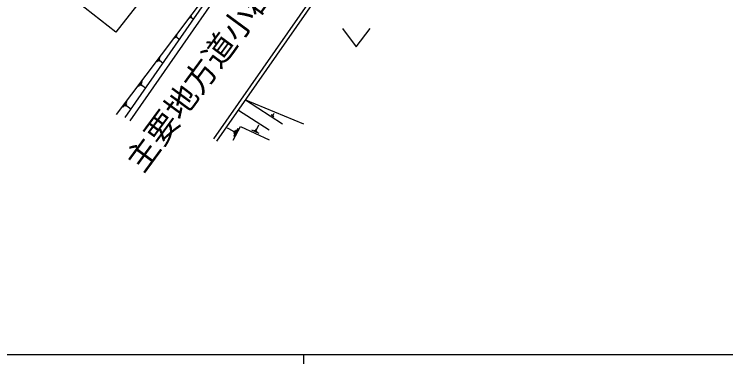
# Model space of a CAD drawing. Units: millimetres, scale not verified. Extents: x 40000 to 680000, y 20000 to 380000.
# Drawn here: x 136654 to 213769, y 204000 to 241864 of the extents above; entities that cross this region are included whole.
import ezdxf
from ezdxf.enums import TextEntityAlignment as Align

# ---------------------------------------------------------------- set-up
doc = ezdxf.new("R2010")
doc.units = ezdxf.units.MM
doc.header["$LTSCALE"] = 1000
doc.layers.add('M-BGD', color=7, linetype='Continuous', lineweight=25)
doc.layers.add('M-TTL-BAND', color=7, linetype='Continuous', lineweight=25)
doc.styles.add('ＭＳ ゴシック', font='')
doc.styles.get('ＭＳ ゴシック').set_extended_font_data('MS Gothic')

msp = doc.modelspace()

# ---------------------------------------------------------------- linework, layer by layer
at = {"layer": 'M-BGD'}
for p, q in [((158299, 228350), (177172, 255480)), ((158628, 228122), (177500, 255252)), ((155658, 241432), (155875, 241708)), ((155740, 241479), (155848, 241618)), ((155795, 241492), (155849, 241561)), ((155836, 241488), (155863, 241522)), ((155850, 241505), (156043, 241353)), ((172228, 240320), (173728, 238320)), ((173728, 238320), (175228, 240320)), ((154016, 239268), (154310, 239644)), ((154127, 239333), (154274, 239521)), ((154202, 239350), (154275, 239444)), ((154258, 239344), (154294, 239391)), ((154276, 239368), (154539, 239161)), ((152121, 236719), (152473, 237168)), ((152254, 236796), (152430, 237021)), ((152343, 236817), (152431, 236930)), ((152409, 236810), (152453, 236866)), ((152431, 236838), (152746, 236592)), ((150119, 234040), (150541, 234579)), ((150278, 234133), (150489, 234402)), ((150385, 234158), (150490, 234292)), ((150465, 234149), (150518, 234217)), ((150491, 234183), (150868, 233888)), ((148410, 231785), (148904, 232416)), ((148597, 231893), (148844, 232208)), ((161733, 232586), (168008, 230008)), ((161733, 232586), (165722, 229983)), ((148722, 231923), (148845, 232080)), ((148816, 231913), (148877, 231991)), ((148846, 231952), (149288, 231606)), ((160962, 231477), (164296, 229332)), ((164799, 230765), (164509, 230954)), ((164745, 230841), (164600, 230935)), ((164728, 230893), (164655, 230941)), ((164729, 230934), (164692, 230958)), ((164711, 230946), (164843, 231149)), ((162903, 229347), (163155, 229889)), ((160392, 229183), (159783, 229521)), ((160422, 229237), (160362, 229129)), ((160894, 229473), (160411, 228603)), ((160539, 229243), (160418, 229026)), ((160687, 229304), (160445, 228869)), ((163182, 228935), (162408, 229295)), ((163025, 229103), (162638, 229283)), ((162964, 229225), (162770, 229315)), ((162951, 229325), (162855, 229370))]:
    msp.add_line(p, q, dxfattribs=at)
for points in [[(148689, 230685), (163894, 252543), (165146, 254120), (166236, 255742)], [(149222, 230314), (164360, 252075), (165751, 253942), (166384, 254871)], [(147753, 230990), (159137, 246151), (159463, 246173)], [(160378, 228234), (161190, 229696), (164274, 228263)]]:
    msp.add_lwpolyline(points, dxfattribs=at)
msp.add_lwpolyline([(140176, 245814), (145967, 253182), (151893, 248525), (150748, 247069), (152302, 245848), (147655, 239936)], close=True, dxfattribs=at)
at = {"layer": 'M-TTL-BAND'}
for p, q in [((40000, 205000), (579000, 205000)), ((168000, 205000), (168000, 204000))]:
    msp.add_line(p, q, dxfattribs=at)

# ---------------------------------------------------------------- texts
at = {"layer": 'M-BGD', "style": 'ＭＳ ゴシック'}
msp.add_text('主要地方道小郡三隅線', height=2566, rotation=53.662, dxfattribs=at).set_placement((159926, 239422), align=Align.MIDDLE_CENTER)

doc.saveas('drawing.dxf')
